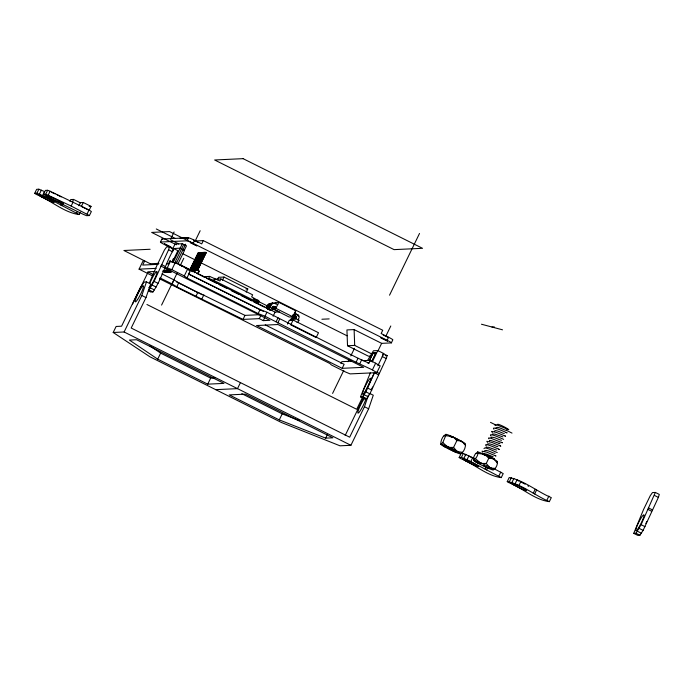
<?xml version="1.0" encoding="UTF-8"?>
<svg xmlns="http://www.w3.org/2000/svg" width="694" height="694" viewBox="0 0 694 694"><rect width="100%" height="100%" fill="white"/><g stroke="black" fill="none" stroke-linecap="round" stroke-linejoin="round"><path stroke-width="1.04" d="M460.391 440.863L460.356 440.621A11.026 0.868 25.9 0 0 454.171 437.532L450.432 435.858A11.026 0.868 25.9 0 0 446.363 434.357C442.772 435.017 440.49 440.916 440.846 444.273A11.026 0.868 25.9 0 0 442.954 445.869L445.982 447.569A11.026 0.868 25.9 0 0 452.158 450.658L455.897 452.332A11.026 0.868 25.9 0 0 459.975 453.833C463.566 453.173 465.839 447.274 465.492 443.917A11.026 0.868 25.9 0 0 463.375 442.321L460.356 440.621L461.692 441.358M477.316 462.898L478.652 463.618A11.026 0.868 25.9 0 0 484.837 466.706L488.576 468.381A11.026 0.868 25.9 0 0 492.645 469.881C495.75 469.474 497.858 464.503 497.355 461.614A11.026 0.868 25.9 0 0 495.247 460.018L492.228 458.318A11.026 0.868 25.9 0 0 486.043 455.229L482.304 453.555A11.026 0.868 25.9 0 0 478.235 452.054C475.13 452.462 473.013 457.433 473.516 460.33A11.026 0.868 25.9 0 0 475.624 461.918L478.704 463.401M492.272 458.561L493.564 459.055M473.612 460.209L474.236 460.296A11.026 0.868 25.9 0 1 478.305 461.788L482.044 463.462A11.026 0.868 25.9 0 1 488.229 466.55L491.248 468.259A11.026 0.868 25.9 0 1 493.356 469.847L493.278 469.951M293.38 318.242L293.302 317.089A2.238 2.212 87.3 0 0 292.668 316.126M294.178 318.208L294.1 317.054A2.238 2.212 87.3 0 0 292.981 315.761L293.571 315.735A2.238 2.212 87.3 0 1 294.759 318.182M440.942 444.16L441.566 444.247A11.026 0.868 25.9 0 1 445.635 445.739L449.374 447.413A11.026 0.868 25.9 0 1 455.55 450.501L458.578 452.21A11.026 0.868 25.9 0 1 460.686 453.798L460.669 453.867M441.08 444.151L442.781 442.581L446.129 434.696M473.75 460.2C476.084 458.482 478.695 454.7 477.75 451.976M293.354 317.349L293.458 316.438M294.152 317.314L294.256 316.395L292.981 315.761M482.339 453.815L487.405 455.342L494.171 458.665M445.73 434.288L445.643 434.392A11.026 0.868 25.9 0 0 445.982 434.782M477.602 451.985L477.515 452.089A11.026 0.868 25.9 0 0 477.854 452.479M497.346 461.684L496.644 461.64M386.263 358.546L382.299 356.56L383.209 353.584L387.183 355.562L386.263 358.546L369.867 393.854L366.675 398.712L364.454 398.816L360.481 396.838L370.31 372.956M633.735 533.356L643.564 509.474L650.261 495.69L652.464 492.566L655.336 492.436L659.3 494.414L658.38 497.398L643.112 530.372L639.929 535.239L637.699 535.343L633.735 533.356L635.964 533.252L639.929 535.239M457.728 439.51L452.609 436.821M456.895 451.221L453.572 447.413L449.374 447.413L447.812 446.684M489.565 467.27L486.242 463.462L482.044 463.462L480.482 462.733M168.573 249.779L169.492 246.795L173.457 248.782L172.537 251.766L168.573 249.779L154.103 281.382L148.984 289.953L152.958 291.931C162.04 278.684 165.779 262.514 174.012 248.73L177.898 250.664L172.355 262.08M635.964 533.252L641.074 524.681L655.336 492.436M497.329 424.416C497.789 423.054 511.044 430.193 507.713 429.43M146.469 281.885L144.586 281.972L143.589 282.84L140.379 287.481L121.58 326.206L116.124 326.458L113.2 332.487L124.105 331.984L141.819 295.488L146.469 281.885L150.633 283.967L145.992 297.57L131.192 328.036L349.672 437.194L364.463 406.727L368.445 395.068M113.2 332.487L149.913 356.785L281.486 422.525L340.008 445.808L350.912 445.296L368.627 408.809L373.277 395.207L369.945 393.541M485.965 455.438L484.481 454.518M149.357 283.117L156.592 266.175L164.417 250.048L166.621 246.934L169.492 246.795M360.481 396.838L362.71 396.734L365.894 391.867L374.43 372.765L378.395 374.743M34.7 193.331L36.652 189.315L38.873 189.21L44.485 191.553L42.534 195.569L36.921 193.227L34.7 193.331L36.157 194.337C50.584 200.037 63.588 212.52 79.09 214.55L80.261 212.138M36.921 193.227L38.873 189.21M39.393 194.181L41.345 190.165M43.462 194.407L45.414 190.39L47.634 190.286L50.089 191.24L89.023 209.97L91.365 211.531L89.413 215.548L86.55 215.678L83.037 214.22L50.905 198.657L43.462 194.407L45.683 194.303L48.138 195.257L71.161 206.04L89.413 215.548M45.683 194.303L47.634 190.286M79.09 214.55L46.316 197.391L47.097 195.786M48.138 195.257L50.089 191.24M60.673 205.051L61.844 202.639M62.078 205.754L63.249 203.342M69.894 201.286L70.727 199.56L73.581 199.43L80.374 202.813M72.332 202.006L73.581 199.43M71.161 206.04L73.104 202.023M78.899 205.78L80.435 202.631L83.289 202.501L91.044 206.37L89.127 210.308L81.38 206.43L83.289 202.501M76.67 213.041L77.45 211.436M87.071 213.995L89.023 209.97M152.35 275.787L139.069 269.151L143.025 261.013L144.673 260.944L142.678 265.065L158.293 264.336M173.344 249.007L164.66 244.661A5.821 0.46 25.9 0 1 160.444 242.041L161.91 239.031L188.473 237.79A5.821 0.46 25.9 0 1 194.58 240.324L201.72 243.889L203.307 240.618L382.741 330.266L381.145 333.536L388.597 337.258A5.821 0.46 25.9 0 1 392.804 339.878L391.347 342.897L381.648 343.348L354.113 329.589L346.939 329.928L347.521 345.742L368.41 356.178L370.457 356.083M132.45 304.293L147.865 272.551M170.854 238.623L174.099 231.952M362.936 360.68L370.284 360.333L380.165 365.816L376.842 372.652L372.4 369.885L356.074 362.259L264.995 316.238L258.168 313.567L186.955 277.982L190.269 271.146C184.153 266.765 176.953 263.052 169.77 261.048L168.399 263.859L166.629 263.946M164.669 271.918L165.823 272.265L164.669 271.918L165.554 270.096M165.103 271.901L165.979 270.079M160.704 265.984L164.678 267.962L167.271 267.841L170.585 261.013M167.844 269.992L166.326 272.239L165.606 271.875L166.491 270.053M165.606 271.875L166.916 270.035M166.534 271.831L167.679 272.178L166.534 271.831L167.419 270.009M172.485 260.467L173.413 258.541M167.462 271.788L168.616 272.135L167.462 271.788L168.347 269.966M167.887 271.77L168.772 269.949M168.399 271.744L169.544 272.091L168.399 271.744L169.275 269.923M173.162 262.488L180.067 248.252L184.483 250.456L178.028 263.737M168.824 271.727L169.7 269.905M180.171 248.157L182.314 243.733L186.495 245.823L184.344 250.248L180.171 248.157L172.797 248.591L175.044 244.071L182.314 243.733M169.327 271.701L170.472 272.048L169.327 271.701L170.212 269.879M169.752 271.684L170.637 269.862M183.728 244.401L175.4 261.543L176.866 262.271L185.654 244.184M167.271 267.841L171.826 269.671L175.14 262.844M160.444 242.041L187.016 240.809L188.473 237.79M183.78 258.272L180.405 265.229L182.392 266.218L180.249 264.952M161.572 305.091L177.317 272.673M165.085 267.945L269.914 320.316L263.286 320.628L259.313 318.641L243.039 319.405L176.779 286.787L172.121 283.967L174.073 279.951L161.919 273.878M194.58 240.324L193.114 243.342A5.821 0.46 25.9 0 0 187.016 240.809M195.066 241.226L200.158 230.738M176.779 286.787L178.731 282.77L174.073 279.951M186.955 277.982L184.3 275.908L187.614 269.072M190.095 269.359L198.484 252.616L199.508 253.137L197.703 256.849M190.147 269.393L198.267 252.659L199.109 253.084M190.356 269.35L198.553 252.651M189.549 272.1L188.638 273.974L260.12 309.541L266.947 312.222L358.017 358.243L368.913 363.153L370.284 360.333M199.161 252.59L191.041 269.315L199.421 252.573L200.375 253.041L196.315 261.412M191.301 269.307L199.49 252.607M191.31 269.819L192.663 267.034L191.379 269.862M194.919 262.384L199.43 253.093M192.03 269.307L200.106 252.547L201.312 252.998M191.665 270.972L192.446 269.367L193.123 269.645L192.654 269.35L191.874 270.964M192.967 269.263L201.043 252.503L202.327 253.006M201.303 252.486L193.184 269.22L201.373 252.521M192.602 270.929L193.383 269.315L194.068 269.602L193.6 269.307L192.429 271.718M193.713 268.847L198.154 259.504M193.86 269.185L202.318 252.477L194.12 269.177M193.912 269.22L202.032 252.486L203.273 252.963M193.158 271.684L195.491 266.904M200.453 256.676L202.258 252.954M194.207 269.732L195.561 266.947M193.366 271.675L194.537 269.263L195.266 269.229L199.256 271.215L198.085 273.627M194.355 270.07L202.926 252.416L204.21 252.911L202.926 252.416M194.615 270.061L203.255 252.434M194.094 271.64L195.266 269.229M197.781 264.067L203.195 252.911M195.344 270.061L203.871 252.373L205.155 252.868L203.871 252.373M195.552 270.018L204.131 252.356M194.389 272.733L204.201 252.382M196.463 268.673L200.982 259.374M196.992 267.789L201.052 259.417M205.068 252.312L196.497 269.975L197.538 270.487L206.092 252.824L205.138 252.338L196.237 269.983L204.86 252.356L206.092 252.824M196.567 270.001L205.138 252.338M196.957 269.558L198.311 266.765M197.573 269.506L205.693 252.772M197.278 270.504L206.023 252.781M197.703 273.384L198.874 270.972M157.712 359.154L129.396 340.069L136.562 339.73L223.954 383.4L207.74 384.155L157.712 359.154L160.644 353.133L150.017 345.968M195.925 296.355L197.877 292.33L244.982 315.38L259.235 314.72M206.725 278.511L208.677 278.424L209.649 276.412L219.92 280.983L220.9 278.971L252.642 294.829L251.662 296.841L259.244 301.187L258.272 303.2L256.207 303.295M201.911 298.854L203.863 294.837M208.677 278.424L213.665 280.359L214.646 278.346M217.369 279.717L218.541 277.305L223.989 277.053L247.801 288.947L246.24 292.157M222.427 280.263L223.989 277.053M207.74 384.155L210.664 378.126L214.993 377.926M243.039 319.405L244.982 315.38M258.272 303.2L256.875 301.942L257.847 299.929M258.168 313.567L260.12 309.541M259.313 318.641L260.875 315.432M266.27 307.477L267.086 305.811A4.259 4.199 87.3 0 1 271.666 303.512M266.427 308.292L267.641 305.785A4.259 4.199 87.3 0 1 272.23 303.486M266.713 308.275L267.927 305.768A4.259 4.199 87.3 0 1 272.516 303.478M267.268 308.249L268.491 305.742A4.259 4.199 87.3 0 1 273.072 303.452M267.711 308.231L268.934 305.724A4.259 4.199 87.3 0 1 273.514 303.425M267.867 309.038L269.489 305.698A4.259 4.199 87.3 0 1 274.069 303.399M268.292 309.021L269.914 305.672A4.259 4.199 87.3 0 1 275.535 303.738L277.791 304.562M264.995 316.238L266.947 312.222M268.847 308.995L270.469 305.646A4.259 4.199 87.3 0 1 276.099 303.712M263.286 320.628L264.848 317.41M272.456 302.575L269.081 309.533L271.068 310.522L270.391 310.01M271.606 310.487L273.67 306.236L275.657 307.225A2.238 2.212 87.3 0 0 272.699 308.24L272.143 308.266M275.856 308.336L278.788 302.306L295.844 310.825L292.92 316.854L289.138 317.028L272.083 308.509L275.856 308.336L292.92 316.854M240.436 382.611L237.504 388.64L215.704 389.655M273.089 316.238L275.084 312.127L279.361 311.927L253.171 298.845M276.091 321.782L278.042 317.765M277.713 323.109L279.665 319.093M287.455 324.089L289.329 320.229L293.102 320.055L318.503 332.738L316.16 337.562L290.76 324.879L293.102 320.055M290.309 320.454L291.411 318.19L294.62 318.034L298.958 320.212L297.856 322.476L297.041 322.519M291.107 320.42L292.226 318.147M295.392 311.511L293.128 316.186L292.495 316.212M291.905 320.385L293.024 318.112M292.703 320.342L293.822 318.078M293.51 320.307L294.62 318.034M295.375 318.702L294.716 318.884L294.898 317.011A2.238 2.212 87.3 0 0 293.779 315.727L294.36 315.701A2.238 2.212 87.3 0 1 295.375 318.702L294.785 318.728L295.045 316.36L293.779 315.727M296.164 318.659L295.505 318.841L295.696 316.976A2.238 2.212 87.3 0 0 294.577 315.692L295.158 315.657A2.238 2.212 87.3 0 1 296.164 318.659L295.583 318.685L295.844 316.325L292.868 314.833M298.047 319.795L298.958 317.913A2.238 2.212 87.3 0 0 297.952 314.911L294.369 313.124M279.274 419.896L325.686 438.14L332.86 437.81L245.468 394.14L229.254 394.903L279.274 419.896L282.206 413.867L299.357 420.607M340.91 363.535L341.821 361.661L351.398 361.218M342.185 368.323L363.682 367.317L278.042 324.532L256.546 325.529L342.185 368.323L344.137 364.307L265.229 324.879M332.591 393.42L343.782 370.362M347.989 361.713L348.917 359.787M350.782 355.944L354.521 348.258M356.074 362.259L358.017 358.243M389.534 295.193L419.514 233.453M359.839 363.613L361.791 359.587M325.686 438.14L327.36 434.696M369.399 360.498L373.129 352.821L376.122 352.682L371.932 361.322M369.616 360.186L373.008 353.211L375.862 353.073L372.053 360.932L370.145 361.019M372.262 362.008L377.814 350.565L383.765 353.532L377.814 365.799M377.909 351.034L381.648 343.348M385.708 336.477L390.8 325.989M372.4 369.885L375.723 363.057M391.347 342.897A5.821 0.46 25.9 0 0 387.131 340.277L388.597 337.258M374.43 372.765L356.699 409.287L146.937 304.493M345.161 435.511L363.023 398.72M453.572 447.413L456.886 440.586L460.356 440.855M494.171 468.771L503.211 473.586L501.259 477.602C486.546 475.841 474.297 463.852 460.625 458.543L459.168 457.537L461.12 453.52L463.34 453.416L474.531 458.534M459.168 457.537L461.397 457.433L463.34 453.416M461.397 457.433L463.861 458.387L465.813 454.37M463.861 458.387L467.001 459.775L468.953 455.758M501.259 477.602L470.784 461.597L472.735 457.58M486.242 463.462L488.758 458.283L492.228 458.552M485.141 469.257L486.312 466.845M486.546 469.959L487.717 467.548M498.839 476.093L500.79 472.076M507.253 481.567L509.205 477.55C524.274 480.456 537.156 491.682 551.296 497.615L549.344 501.632C534.632 499.871 522.382 487.873 508.719 482.564L507.253 481.567C522.322 484.473 535.204 495.698 549.344 501.632M509.483 481.463L511.435 477.446M511.955 482.417L513.907 478.392M515.087 483.805L517.039 479.78M518.869 485.618L520.821 481.601M533.226 493.278L535.178 489.261M534.64 493.981L536.583 489.964M546.924 500.122L548.876 496.106M367.516 360.559L373.45 350.765L377.814 350.565M492.428 433.967L494.961 434.132L502.916 436.916M487.63 443.856C490.415 443.093 497.06 446.979 497.884 446.658M456.166 452.21L457.979 452.445L457.78 452.028L458.014 452.575L450.267 449.495L443.518 445.505L457.094 451.169M452.332 450.519L453.72 451.378M485.011 466.576L486.39 467.426M454.327 438.061L456.912 439.094M455.55 450.501L454.908 450.076M454.995 450.501L454.423 450.189M455.264 450.337L457.927 452.375M454.362 450.163L452.106 448.975M456.548 450.918L455.108 450.527M491.508 468.12L494.969 468.389M488.845 468.259L489.678 468.407M89.136 206.465L91.044 206.37M180.024 238.059L180.509 238.033M180.952 238.016L181.429 237.99M181.871 237.973L182.349 237.947M182.791 237.929L183.277 237.903M183.719 237.886L184.196 237.86M184.639 237.842L186.582 238.554M194.875 241.009L203.307 240.618M150.112 249.267L123.914 250.491L150.485 263.85M172.268 248.808L174.012 248.73M150.451 263.746L158.935 263.356M173.778 262.662L175.894 262.566L275.084 312.127M139.069 269.151L156.141 268.361M188.889 269.532L189.618 269.498M189.835 269.489L192.446 269.367M192.654 269.35L193.383 269.315M193.6 269.307L195.005 269.558L194.537 269.263M155.1 271.484L147.813 271.822L153.417 274.633M162.387 271.146L170.715 270.755M198.467 271.25L199.256 271.215M203.793 276.68L209.649 276.412M215.079 279.248L220.9 278.971M152.958 291.931L150.728 292.035L148.351 290.847M245.98 289.025L247.801 288.947M197.46 292.356L178.731 282.77M275.006 302.48L278.788 302.306M267.086 305.811L267.641 305.785M267.927 305.768L268.491 305.742M268.934 305.724L269.489 305.698M269.914 305.672L270.469 305.646M272.274 307.381L272.829 307.355A2.238 2.212 87.3 0 0 272.282 307.164M273.974 307.026A2.238 2.212 87.3 0 1 275.102 307.251L275.657 307.225M294.681 313.601L297.952 314.911M298.142 320.246L298.958 320.212M321.903 319.24L329.173 318.902M491.985 327.03L494.345 326.917M347.521 345.742L354.686 345.404L372.73 354.417M385.265 355.649L387.183 355.562M367.941 363.196L368.913 363.153M376.842 372.652L350.088 373.893L345.543 372.01L331.385 364.931L329.824 363.483L159.473 278.754M446.095 435.754L451.855 436.483M477.966 453.451L483.727 454.18M444.03 435.849L444.724 435.832M462.299 452.341L457.502 451.568M475.902 453.546L476.908 453.52M452.054 436.951L450.814 436.335L453.65 437.55M447.535 447.604L444.646 446.849M480.213 463.653L478.652 463.384M271.068 310.522L270.226 310.244M488.776 468.25L487.145 467.765M481.463 324.228L502.508 329.824M457.676 452.115L445.904 445.886M494.085 458.647L493.287 458.352M450.449 436.726L451.143 436.934M491.465 468.103L490.172 467.617M178.584 264.267L179.729 264.718M182.227 266.192L181.55 265.941M454.475 451.716L455.29 451.985M451.881 437.177L452.956 437.298L452.21 436.916M450.276 436.127L449.452 436.118M506.75 429.074L507.21 429.248M483.796 454.77L484.247 454.943M383.218 335.072L387.113 336.868M267.546 308.665L269.949 309.776M484.75 455.151L485.869 455.637M193.557 240.219L195.205 240.974M503.653 439.363C503.827 439.484 486.746 431.503 491.109 436.144M499.203 449.426C497.841 448.792 482.13 441.566 486.303 446.034M508.806 429.655L497.364 425.118L495.039 424.737L495.16 425.596M42.534 195.569L46.316 197.391M467.001 459.775L470.784 461.597M457.554 451.386L458.231 451.716M180.041 265.247L180.57 265.498M268.717 309.55L269.246 309.802M452.948 437.237L453.564 437.541M188.43 238.467L186.486 237.756L187.953 238.484M187.51 238.51L185.558 237.799L187.024 238.528M387.131 340.277L169.596 231.588L151.674 232.421L176.45 244.8M156.289 228.968L175.192 238.415M201.095 252.529L201.928 252.946M200.991 252.989L200.106 252.547M199.213 252.616L200.046 253.032M170.49 239.812L178.679 243.906M182.999 253.831L195.543 260.094M201.338 262.991L347.087 335.809M373.129 352.821L374.829 353.671M294.473 313.61L297.153 314.955A2.238 2.212 87.3 0 1 297.631 315.276M293.449 314.807L295.158 315.657M654.416 495.412L658.38 497.398M273.774 306.592L275.102 307.251M213.665 280.359L256.875 301.942M184.266 267.155L191.978 271.007M196.792 273.41L204.504 277.262M206.43 278.225L217.031 283.525M218.966 284.488L226.678 288.34M231.492 290.751L239.204 294.603M241.13 295.566L251.731 300.866M253.666 301.829L264.267 307.121M266.192 308.084L268.118 309.047M169.77 261.048L171.696 262.011M490.502 422.36L496.115 425.162M506.394 430.297L512.007 433.099M188.343 273.904L263.46 311.433M171.826 269.671L184.3 275.908M161.398 264.553L165.372 266.539M376.712 372.131L379.089 373.32M648.378 507.861L652.343 509.838M647.684 509.283L651.649 511.27M166.031 271.857L166.751 272.222M176.38 281.825L202.388 294.811M159.967 277.895L172.121 283.967M154.103 281.382L158.067 283.36M367.829 388.163L371.793 390.141M641.074 524.681L645.038 526.668M152.177 285.087L156.141 287.064M365.894 391.867L369.867 393.854M639.148 528.386L643.112 530.372M150.468 287.949L154.432 289.927M364.185 394.73L368.158 396.708M637.439 531.248L641.403 533.235M362.71 396.734L366.675 398.712M141.819 295.488L145.992 297.57M364.463 406.727L368.627 408.809M124.105 331.984L350.912 445.296M160.644 353.133L210.664 378.126M241.798 393.68L282.206 413.867M499.194 449.417L498.535 449.087M497.251 452.54C496.097 452.479 484.195 445.782 483.961 448.662M488.333 456.808L488.94 457.112M504.937 435.901L505.588 436.231L496.418 432.431L491.656 431.399L492.289 432.501M500.14 445.791L500.808 446.129L491.621 442.321L486.85 441.289L487.492 442.39M495.343 455.672L495.993 456.001L486.824 452.202L482.052 451.169L482.686 452.271M460.46 453.911L460.209 453.529M506.134 432.397C511.868 435.233 490.138 424.641 493.885 429.204M501.328 442.286L502.395 442.824L490.962 438.296L488.637 437.914L488.758 438.782M196.046 241.391L196.818 241.798M489.522 457.415L490.068 457.71M458.5 439.918L459.22 440.308M268.222 309.29L267.424 308.839M454.18 449.686L452.635 448.836M456.279 451.135L456.756 451.395M479.736 462.404L475.451 458.63M447.057 446.346L442.781 442.581M459.836 440.638L461.562 441.653M451.022 447.916L451.829 448.385M499.186 443.188L499.949 443.683L491.222 440.577L489.444 440.378L489.496 441.106M387.825 337.249L388.397 337.588M504.286 433.481C503.87 434.184 495.117 428.762 494.293 431.217M493.087 456.548C492.671 457.242 483.918 451.829 483.093 454.284M457.684 451.959L457.138 451.768M197.469 242.171L197.964 242.475M496.514 450.094L488.559 447.309L486.043 447.292M461.952 441.896L462.725 442.494M494.171 459.393L497.485 463.21M462.299 441.696L465.613 445.513M476.709 462.551L475.086 461.154M443.466 446.086L444.039 446.502M506.264 430.419C503.853 430.115 497.234 425.769 495.898 427.929M501.467 440.308C498.726 439.849 493.339 436.092 490.927 437.593M495.065 453.486C492.332 453.035 486.945 449.27 484.533 450.77M485.913 455.394L488.758 458.283M454.041 437.697L456.886 440.586M484.351 466.056L484.959 466.541M451.673 449.998L452.288 450.493M442.893 445.6L441.904 444.49M483.562 465.327L484.256 465.978M451.013 449.4L451.586 449.929M474.479 460.417L475.017 461.076M457.372 451.751L457.736 452.592L457.485 452.011M457.728 452.132L458.014 452.575L457.658 451.933M457.459 452.531L457.251 451.976L457.441 452.531M354.113 329.589L354.686 345.404M51.382 192.273A8.961 0.703 25.9 0 1 55.06 193.852M57.16 194.841A8.961 0.703 25.9 0 1 61.159 196.879M150.017 282.814A8.961 1.275 -63.5 0 1 156.367 271.736A8.961 1.275 -63.5 0 1 154.615 278.945A8.961 1.275 -63.5 0 1 148.88 287.524M464.442 443.856A11.026 0.868 25.9 0 1 464.06 443.744M517.091 480.257A8.961 0.703 25.9 0 1 519.086 481.159M521.185 482.156A8.961 0.703 25.9 0 1 525.132 484.195M527.874 485.817A8.961 0.703 25.9 0 1 528.542 486.329M464.911 454.709A8.961 0.703 25.9 0 1 465.848 454.978M469.647 456.522A8.961 0.703 25.9 0 1 473.1 458.135M646.756 521.524A8.961 1.275 -63.5 0 1 645.88 523.536M372.635 387.018A8.961 1.275 -63.5 0 1 371.62 389.108M365.781 399.362A8.961 1.275 -63.5 0 1 359.943 411.204A8.961 1.275 -63.5 0 1 358.564 409.755A8.961 1.275 -63.5 0 1 364.645 398.165M293.25 316.1A2.238 2.212 87.3 0 1 293.961 318.216M298.012 315.718A2.238 2.212 87.3 0 1 298.273 316.238M297.362 314.946A2.238 2.212 87.3 0 1 297.847 315.267M298.229 315.709A2.238 2.212 87.3 0 1 298.481 316.23M272.551 307.086A2.238 2.212 87.3 0 1 273.67 307.321L273.115 307.347A2.238 2.212 87.3 0 0 272.569 307.156M272.464 307.78A2.238 2.212 87.3 0 1 273.41 307.138M272.464 307.416A2.238 2.212 87.3 0 1 274.677 307.269L274.113 307.295A2.238 2.212 87.3 0 0 273.566 307.104M272.43 307.182A2.238 2.212 87.3 0 1 272.994 307.069M162.127 239.395A5.821 0.46 25.9 0 1 161.91 239.031M200.366 252.529L192.238 269.263L200.436 252.564M381.032 337.883L387.504 341.032L381.032 337.883M164.417 243.854L170.811 247.038L164.417 243.854M190.486 242.64L196.862 245.823L190.486 242.64M243.108 158.657L214.646 159.984L394.079 249.632L422.533 248.305L243.108 158.657M164.166 271.944L164.894 272.308L164.166 271.944M170.55 271.649L171.271 272.013L170.55 271.649M457.103 452.436L456.895 451.829L457.077 452.427M456.669 452.288L456.47 451.655L456.635 452.28M49.083 197.226A8.961 0.703 25.9 0 0 62.686 203.472A8.961 0.703 25.9 0 0 53.108 197.868A8.961 0.703 25.9 0 0 49.083 197.226M41.597 196.923A8.961 0.703 25.9 0 0 54.158 202.388A8.961 0.703 25.9 0 0 42.577 196.046A8.961 0.703 25.9 0 0 41.597 196.923M514.159 485.158A8.961 0.703 25.9 0 0 526.72 490.615A8.961 0.703 25.9 0 0 515.139 484.282A8.961 0.703 25.9 0 0 514.159 485.158M466.064 461.128A8.961 0.703 25.9 0 0 478.626 466.594A8.961 0.703 25.9 0 0 467.053 460.252A8.961 0.703 25.9 0 0 466.064 461.128M638.749 527.535A8.961 1.275 -63.5 0 0 643.928 514.835A8.961 1.275 -63.5 0 0 636.997 526.113A8.961 1.275 -63.5 0 0 638.749 527.535M365.495 391.017A8.961 1.275 -63.5 0 0 370.683 378.308A8.961 1.275 -63.5 0 0 363.743 389.594A8.961 1.275 -63.5 0 0 365.495 391.017M137.62 299.487A8.961 1.275 -63.5 0 0 143.502 286.075A8.961 1.275 -63.5 0 0 136.935 296A8.961 1.275 -63.5 0 0 137.62 299.487"/></g></svg>
